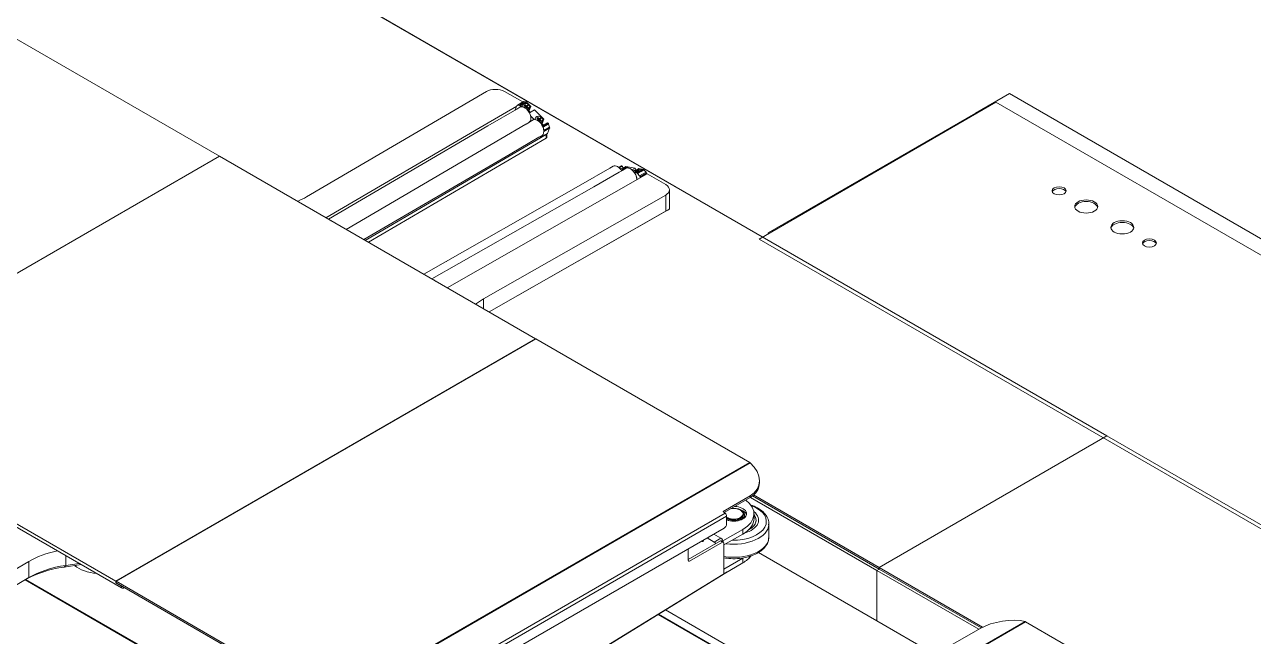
# Model space of a CAD drawing. Header units: millimetres. Extents: x -5 to 1510635, y -6 to 71285.
# Drawn here: x 1274193 to 1276119, y 12401 to 13359 of the extents above; entities that cross this region are included whole.
import ezdxf

# ---------------------------------------------------------------- set-up
doc = ezdxf.new("R2010")
doc.units = ezdxf.units.MM
doc.header["$LTSCALE"] = 1000
doc.linetypes.add('HIDDEN', pattern=[0.375, 0.25, -0.125])
doc.linetypes.add('PHANTOM', pattern=[2.5, 1.25, -0.25, 0.25, -0.25, 0.25, -0.25])
for name, color, linetype in [('2', 42, 'Continuous'), ('MP-3', 3, 'Continuous'), ('MP-4', 4, 'HIDDEN'), ('MP-RO-40020', 7, 'Continuous')]:
    doc.layers.add(name, color=color, linetype=linetype)

msp = doc.modelspace()

# ---------------------------------------------------------------- linework, layer by layer
at = {"layer": '2', "color": 6, "linetype": 'PHANTOM'}
msp.add_arc((1275218.259, 12212.212), 3135.026, 146.209252, 107.895356, dxfattribs=at)
at = {"layer": 'MP-3', "color": 0, "linetype": 'Continuous', "lineweight": 15}
for p, q in [((1274498.425, 13152.98), (1274162.94, 13346.672)), ((1274634.998, 13089.382), (1274916.934, 13254.298)), ((1274945.218, 13254.405), (1274974.093, 13237.951)), ((1274913.312, 13201.476), (1274964.353, 13231.332)), ((1274964.707, 13232.247), (1274962.124, 13225.577)), ((1274969.524, 13229.906), (1274964.326, 13226.865)), ((1274974.87, 13238.405), (1274965.035, 13232.652)), ((1274975.278, 13238.501), (1274965.443, 13232.749)), ((1274968.936, 13232.627), (1274965.443, 13232.749)), ((1274968.936, 13232.627), (1274973.16, 13235.098)), ((1274974.248, 13234.532), (1274970.024, 13232.061)), ((1274971.72, 13230.387), (1274970.024, 13232.061)), ((1274974.546, 13235.909), (1274978.77, 13238.38)), ((1274975.278, 13238.501), (1274978.77, 13238.38)), ((1274979.859, 13237.814), (1274975.635, 13235.343)), ((1274975.691, 13233.093), (1274977.096, 13233.914)), ((1274977.698, 13231.111), (1274975.691, 13233.093)), ((1274976.31, 13232.482), (1274976.609, 13232.657)), ((1274976.374, 13229.365), (1274977.211, 13229.854)), ((1274976.609, 13232.657), (1274977.096, 13233.914)), ((1274976.609, 13232.657), (1274978.616, 13230.676)), ((1274977.096, 13233.914), (1274979.103, 13231.933)), ((1274977.211, 13229.854), (1274977.698, 13231.111)), ((1274979.035, 13229.791), (1274977.347, 13228.803)), ((1274978.616, 13230.676), (1274979.103, 13231.933)), ((1274978.616, 13230.676), (1274980.723, 13231.909)), ((1274981.042, 13227.81), (1274979.035, 13229.791)), ((1274979.103, 13231.933), (1274981.21, 13233.166)), ((1274986.661, 13231.097), (1274979.859, 13237.814)), ((1274979.953, 13229.355), (1274980.44, 13230.613)), ((1274979.953, 13229.355), (1274981.341, 13227.985)), ((1274982.548, 13231.845), (1274980.44, 13230.613)), ((1274980.44, 13230.613), (1274982.447, 13228.631)), ((1274980.723, 13231.909), (1274981.21, 13233.166)), ((1274980.723, 13231.909), (1274981.442, 13231.199)), ((1274981.21, 13233.166), (1274982.548, 13231.845)), ((1274984.105, 13224.497), (1274986.661, 13231.097)), ((1274985.118, 13230.194), (1274986.661, 13231.097)), ((1274964.326, 13226.865), (1274919.368, 13200.567)), ((1274982.447, 13228.631), (1274981.042, 13227.81)), ((1274982.096, 13225.095), (1274981.398, 13225.498)), ((1274983.383, 13224.075), (1274984.105, 13224.497)), ((1274984.319, 13220.788), (1274992.346, 13225.484)), ((1274984.744, 13222.564), (1274984.591, 13222.475)), ((1274989.922, 13209.764), (1274984.724, 13206.724)), ((1274985.715, 13221.605), (1274984.744, 13222.564)), ((1274984.747, 13228.301), (1274984.869, 13228.616)), ((1274991.949, 13210.413), (1274986.046, 13216.241)), ((1275007.059, 13210.956), (1274992.346, 13225.484)), ((1274995.988, 13209.737), (1274998.096, 13210.97)), ((1274996.089, 13212.951), (1274997.494, 13213.773)), ((1274998.096, 13210.97), (1274996.089, 13212.951)), ((1274996.708, 13212.341), (1274997.007, 13212.516)), ((1274996.78, 13209.228), (1274997.609, 13209.713)), ((1274997.007, 13212.516), (1274997.494, 13213.773)), ((1274997.007, 13212.516), (1274999.014, 13210.535)), ((1274997.494, 13213.773), (1274999.501, 13211.792)), ((1274997.609, 13209.713), (1274998.096, 13210.97)), ((1274999.433, 13209.649), (1274997.745, 13208.662)), ((1274999.014, 13210.535), (1274999.501, 13211.792)), ((1274999.014, 13210.535), (1275001.121, 13211.768)), ((1275001.44, 13207.668), (1274999.433, 13209.649)), ((1274999.501, 13211.792), (1275001.608, 13213.025)), ((1275000.351, 13209.214), (1275000.838, 13210.471)), ((1275002.946, 13211.704), (1275000.838, 13210.471)), ((1275000.838, 13210.471), (1275002.845, 13208.49)), ((1275001.121, 13211.768), (1275001.608, 13213.025)), ((1275001.121, 13211.768), (1275001.84, 13211.057)), ((1275001.608, 13213.025), (1275002.946, 13211.704)), ((1275004.504, 13204.356), (1275007.059, 13210.956)), ((1275005.516, 13210.052), (1275007.059, 13210.956)), ((1274665.499, 13056.519), (1274913.312, 13201.476)), ((1274919.368, 13200.567), (1274669.328, 13054.308)), ((1274978.897, 13203.308), (1274939.766, 13180.426)), ((1274984.303, 13206.477), (1274979.104, 13203.436)), ((1275000.351, 13209.214), (1275001.739, 13207.844)), ((1275002.845, 13208.49), (1275001.44, 13207.668)), ((1275002.494, 13204.954), (1275001.796, 13205.357)), ((1275003.781, 13203.933), (1275004.504, 13204.356)), ((1275004.717, 13200.647), (1275012.744, 13205.342)), ((1275005.142, 13202.422), (1275004.989, 13202.333)), ((1275006.113, 13201.463), (1275005.142, 13202.422)), ((1275005.146, 13208.16), (1275005.267, 13208.474)), ((1275005.181, 13199.686), (1275013.528, 13204.569)), ((1275014.331, 13203.267), (1275005.77, 13198.259)), ((1275006.928, 13193.049), (1275015.959, 13198.332)), ((1275016.007, 13197.056), (1275006.953, 13191.76)), ((1275013.528, 13204.569), (1275012.744, 13205.342)), ((1275012.801, 13188.777), (1275016.007, 13197.056)), ((1275014.331, 13203.267), (1275015.959, 13198.332)), ((1274939.766, 13180.426), (1274696.923, 13038.376)), ((1274727.079, 13020.966), (1275010.723, 13186.882)), ((1275010.723, 13181.166), (1274731.996, 13018.127)), ((1274953.903, 13156.257), (1274998.861, 13182.555)), ((1274998.861, 13182.555), (1275004.06, 13185.595)), ((1275000.633, 13183.591), (1275001.142, 13183.088)), ((1275002.638, 13182.619), (1275012.473, 13188.372)), ((1275002.966, 13183.025), (1275012.801, 13188.777)), ((1275002.966, 13183.025), (1275003.933, 13185.521)), ((1275010.723, 13181.166), (1275010.723, 13186.882)), ((1275011.588, 13182.383), (1275011.588, 13187.854)), ((1273840.815, 12773.309), (1274498.425, 13152.98)), ((1273840.957, 12773.227), (1274498.566, 13152.898)), ((1274993.965, 12866.879), (1274498.566, 13152.898)), ((1274724.832, 13022.263), (1274953.903, 13156.257)), ((1275110.248, 13134.162), (1275064.908, 13108.333)), ((1275115.725, 13137.291), (1275110.458, 13134.29)), ((1275128.727, 13137.686), (1275124.531, 13135.295)), ((1275129.237, 13137.764), (1275124.686, 13135.171)), ((1275130.01, 13137.639), (1275125.089, 13134.835)), ((1275127.509, 13132.777), (1275127.468, 13132.8)), ((1275129.237, 13137.764), (1275130.01, 13137.639)), ((1275129.772, 13131.949), (1275131.908, 13133.165)), ((1275129.927, 13133.486), (1275131.351, 13134.297)), ((1275131.908, 13133.165), (1275129.927, 13133.486)), ((1275130.01, 13137.639), (1275130.741, 13134.875)), ((1275135.858, 13134.031), (1275130.591, 13131.03)), ((1275133.228, 13132.952), (1275131.093, 13131.735)), ((1275131.351, 13134.297), (1275133.331, 13133.976)), ((1275131.639, 13133.209), (1275131.351, 13134.297)), ((1275132.13, 13132.326), (1275131.908, 13133.165)), ((1275133.801, 13132.859), (1275133.228, 13132.952)), ((1275133.331, 13133.976), (1275135.466, 13135.193)), ((1275133.619, 13132.888), (1275133.331, 13133.976)), ((1275135.621, 13136.731), (1275134.057, 13135.839)), ((1275136.786, 13134.979), (1275134.651, 13133.763)), ((1275134.651, 13133.763), (1275135.224, 13133.67)), ((1275134.748, 13133.399), (1275134.651, 13133.763)), ((1275135.466, 13135.193), (1275136.786, 13134.979)), ((1275135.688, 13134.354), (1275135.466, 13135.193)), ((1275135.621, 13136.731), (1275150.143, 13134.379)), ((1275150.143, 13134.379), (1275145.223, 13131.575)), ((1275150.143, 13134.379), (1275150.875, 13131.616)), ((1275155.754, 13133.471), (1275154.19, 13132.58)), ((1275155.754, 13133.471), (1275162.469, 13132.384)), ((1274855.317, 12946.928), (1275168.777, 13125.555)), ((1275124.898, 13127.785), (1275085.042, 13105.073)), ((1275130.164, 13130.787), (1275124.898, 13127.785)), ((1275128.834, 13130.538), (1275129.53, 13130.425)), ((1275131.093, 13131.735), (1275129.772, 13131.949)), ((1275132.1, 13132.438), (1275132.276, 13132.409)), ((1275147.642, 13129.517), (1275147.602, 13129.54)), ((1275148.968, 13127.279), (1275152.505, 13126.706)), ((1275149.906, 13128.689), (1275152.041, 13129.906)), ((1275151.226, 13128.475), (1275149.906, 13128.689)), ((1275150.061, 13130.226), (1275151.484, 13131.038)), ((1275152.041, 13129.906), (1275150.061, 13130.226)), ((1275153.361, 13129.692), (1275151.226, 13128.475)), ((1275151.484, 13131.038), (1275153.464, 13130.717)), ((1275151.772, 13129.949), (1275151.484, 13131.038)), ((1275152.263, 13129.066), (1275152.041, 13129.906)), ((1275152.233, 13129.179), (1275152.41, 13129.15)), ((1275152.505, 13126.706), (1275156.784, 13129.145)), ((1275155.341, 13129.372), (1275153.361, 13129.692)), ((1275153.464, 13130.717), (1275155.599, 13131.934)), ((1275153.752, 13129.629), (1275153.464, 13130.717)), ((1275157.858, 13128.462), (1275153.579, 13126.023)), ((1275157.026, 13122.139), (1275153.579, 13126.023)), ((1275156.92, 13131.72), (1275154.785, 13130.503)), ((1275154.785, 13130.503), (1275156.765, 13130.183)), ((1275155.073, 13129.415), (1275154.785, 13130.503)), ((1275154.896, 13129.444), (1275155.043, 13129.527)), ((1275156.765, 13130.183), (1275155.341, 13129.372)), ((1275155.599, 13131.934), (1275156.92, 13131.72)), ((1275155.822, 13131.094), (1275155.599, 13131.934)), ((1275157.026, 13122.139), (1275166.99, 13127.817)), ((1275167.716, 13126.47), (1275157.752, 13120.792)), ((1275157.752, 13120.792), (1275158.102, 13119.472)), ((1275158.189, 13129.945), (1275162.469, 13132.384)), ((1275163.543, 13131.701), (1275159.263, 13129.262)), ((1275163.543, 13131.701), (1275166.99, 13127.817)), ((1275167.716, 13126.47), (1275168.066, 13125.15)), ((1275198.065, 13108.424), (1275168.777, 13125.555)), ((1275064.908, 13108.333), (1274818.734, 12968.049)), ((1275085.042, 13105.073), (1274831.576, 12960.634)), ((1275203.83, 13070.143), (1275203.83, 13100.312)), ((1274912.236, 12929.318), (1275197.88, 13092.094)), ((1275197.88, 13092.094), (1275197.88, 13066.783)), ((1275197.88, 13066.783), (1274921.004, 12909.003)), ((1275203.182, 13069.752), (1274921.05, 12908.977)), ((1274912.236, 12914.066), (1274912.236, 12929.318)), ((1274993.965, 12866.879), (1274336.356, 12487.208)), ((1274994.106, 12866.798), (1274336.497, 12487.127)), ((1274993.965, 12866.716), (1274993.965, 12866.879)), ((1274994.106, 12866.798), (1275329.591, 12673.105)), ((1273840.957, 12773.227), (1274336.356, 12487.208)), ((1275329.591, 12673.105), (1274671.982, 12293.434)), ((1275330.359, 12672.544), (1274672.751, 12292.874)), ((1275330.359, 12672.544), (1275330.124, 12672.742)), ((1275344.768, 12641.902), (1275344.768, 12644.607)), ((1275287.697, 12596.495), (1275330.124, 12620.99)), ((1275289.545, 12594.857), (1275330.124, 12618.285)), ((1275330.124, 12618.285), (1275330.124, 12620.99)), ((1275291.011, 12593.557), (1274788.966, 12303.7)), ((1275291.011, 12593.557), (1275287.697, 12596.495)), ((1275315.133, 12598.374), (1275314.779, 12598.578)), ((1274344.982, 12476.92), (1274143.457, 12593.271)), ((1275293.213, 12588.973), (1274791.167, 12299.117)), ((1275293.213, 12576.581), (1275293.213, 12588.973)), ((1275319.526, 12591.026), (1275319.526, 12592.251)), ((1275321.366, 12589.597), (1275321.366, 12590.903)), ((1275336.242, 12585.514), (1275336.242, 12592.863)), ((1275359.526, 12556.278), (1275359.526, 12576.865)), ((1275289.677, 12570.457), (1274794.702, 12284.684)), ((1275284.374, 12554.692), (1275273.372, 12561.044)), ((1275287.596, 12550.428), (1275318.668, 12568.368)), ((1275288.97, 12543.873), (1275318.668, 12561.02)), ((1275318.668, 12561.02), (1275318.668, 12568.368)), ((1275233.109, 12521.011), (1275283.667, 12550.201)), ((1275233.109, 12537.797), (1275233.109, 12519.786)), ((1275235.23, 12518.562), (1275286.849, 12548.364)), ((1275273.767, 12548.568), (1275262.765, 12554.92)), ((1275273.767, 12548.568), (1275284.374, 12554.692)), ((1275286.849, 12548.364), (1275283.667, 12550.201)), ((1275288.349, 12548.512), (1275285.167, 12550.35)), ((1275288.97, 12499.585), (1275288.97, 12547.139)), ((1274199.924, 12518.065), (1273917.987, 12353.148)), ((1274199.924, 12492.753), (1274199.924, 12518.065)), ((1274257.83, 12527.238), (1274257.83, 12511.963)), ((1275233.109, 12519.786), (1275235.23, 12518.562)), ((1275288.97, 12505.988), (1275318.668, 12523.134)), ((1275318.668, 12515.786), (1275318.668, 12523.134)), ((1274255.345, 12509.39), (1274281.925, 12513.326)), ((1274255.345, 12509.39), (1274257.83, 12511.963)), ((1274257.83, 12511.963), (1274278.887, 12515.081)), ((1275294.34, 12501.739), (1274791.167, 12194.004)), ((1274791.167, 12192.144), (1275289.469, 12498.927)), ((1275289.469, 12498.927), (1275318.668, 12515.786)), ((1273917.987, 12327.837), (1274199.924, 12492.753)), ((1274336.356, 12484.595), (1274336.356, 12487.208)), ((1274336.497, 12484.677), (1274336.356, 12484.595)), ((1274336.356, 12484.595), (1274344.982, 12479.615)), ((1274336.497, 12487.127), (1274671.982, 12293.434)), ((1274336.497, 12487.127), (1274336.497, 12484.514)), ((1274336.497, 12484.514), (1274671.982, 12290.822)), ((1274344.982, 12476.92), (1274344.982, 12479.615)), ((1275103.331, 12044.279), (1275760.939, 12423.949)), ((1275104.099, 12043.951), (1275761.708, 12423.622)), ((1275761.176, 12423.874), (1275760.939, 12423.949)), ((1276097.193, 12229.93), (1275761.708, 12423.622)), ((1275648.039, 12388.452), (1275690.465, 12412.947))]:
    msp.add_line(p, q, dxfattribs=at)
for centre, radius, start, end in [((1274765.45, 13591.783), 412.757, 300.213711, 300.436715), ((1275234.688, 12995.272), 153.761, 119.375627, 119.978185)]:
    msp.add_arc(centre, radius, start, end, dxfattribs=at)
for centre, major_axis, ratio, start_param, end_param in [((1274931.169, 13246.187), (20, 0), 0.57735031, 0.79193092, 2.36272725), ((1274966.045, 13230.926), (1.01, -1.726), 0.58110959, 2.78923896, 3.57463712), ((1274969.537, 13230.804), (-1.01, 1.726), 0.58110959, 5.14543345, 5.93083161), ((1274976.593, 13217.821), (7.069, -12.084), 0.58110959, 0.19640211, 3.14159265), ((1274979.069, 13230.862), (5.828, -2.257), 0.73870304, 2.76886147, 3.72334572), ((1274979.069, 13230.862), (-5.8, 2.246), 0.73870304, 0, 0.58303047), ((1274973.761, 13233.275), (-1.01, 1.726), 0.58110959, 5.14543345, 5.93083161), ((1274979.069, 13230.862), (-5.8, 2.246), 0.73870304, 2.11435108, 6.28318531), ((1274979.069, 13230.862), (-5.828, 2.257), 0.73870304, 5.59328324, 5.91045413), ((1274975.148, 13234.086), (-1.01, 1.726), 0.58110959, 5.14543345, 5.93083161), ((1274975.88, 13236.679), (1.01, -1.726), 0.58110959, 2.78923896, 3.14159265), ((1274979.069, 13230.862), (-5.828, 2.257), 0.73870304, 3.48657409, 5.59328324), ((1274979.372, 13236.557), (-1.01, 1.726), 0.58110959, 5.14543345, 5.93083161), ((1274976.804, 13217.945), (6.917, -11.825), 0.58110959, 0.04739188, 2.0038408), ((1274981.37, 13220.615), (3.029, -5.179), 0.58110959, 1.34558476, 2.46124951), ((1274978.947, 13230.548), (-5.8, 2.246), 0.73870304, 2.18097818, 3.14159265), ((1274982.072, 13221.026), (-2.525, 4.316), 0.58110959, 4.44109833, 5.48792327), ((1274985.109, 13223.507), (-0.757, 1.295), 0.58110959, 0.43304447, 2.0038408), ((1274996.991, 13197.68), (-7.069, 12.084), 0.58110959, 3.14159265, 6.28318531), ((1274999.467, 13210.721), (5.828, -2.257), 0.73870304, 0.34498144, 3.69985311), ((1274999.467, 13210.721), (-5.8, 2.246), 0.73870304, 0, 0.55964348), ((1274999.467, 13210.721), (-5.8, 2.246), 0.73870304, 2.11435108, 6.28318531), ((1274986.173, 13191.352), (-7.069, 12.084), 0.58110959, 0, 0.03000534), ((1274991.793, 13194.639), (-7.069, 12.084), 0.58110959, 0, 0.03000542), ((1274997.202, 13197.803), (-6.917, 11.825), 0.58110959, 3.9263292, 5.49844105), ((1275001.768, 13200.474), (3.029, -5.179), 0.58110959, 1.34558476, 2.46124951), ((1274999.345, 13210.406), (-5.8, 2.246), 0.73870304, 2.18097818, 3.14159265), ((1275002.47, 13200.885), (-2.525, 4.316), 0.58110959, 4.44109833, 5.48792327), ((1275005.507, 13203.365), (-0.757, 1.295), 0.58110959, 0.43304447, 2.0038408), ((1275013.041, 13203.312), (-1.01, 1.726), 0.58110959, 4.36003529, 5.14543345), ((1275014.669, 13198.377), (1.01, -1.726), 0.58110959, 0.43304447, 1.21844263), ((1275001.629, 13184.346), (-1.01, 1.726), 0.58110959, 2.0038408, 3.57463712), ((1275008.588, 13188.99), (-2.837, 1.366), 0.71343695, 2.69369232, 3.22712122), ((1275008.588, 13182.383), (-3, 0), 0.57735031, 2.36272725, 3.14159265), ((1275011.463, 13190.098), (-1.01, 1.726), 0.58110959, 3.14159265, 3.57463712), ((1275117.389, 13122.126), (-6.932, 12.164), 0.57356636, 0, 0.030603), ((1275122.656, 13125.127), (-6.932, 12.164), 0.57356636, 4.78463063, 6.28318531), ((1275122.87, 13125.249), (-6.783, 11.903), 0.57356636, 4.78770643, 5.51853561), ((1275127.496, 13127.885), (2.971, -5.213), 0.57356636, -3.91725512, -3.77028549), ((1275133.279, 13133.464), (-6.013, -1.591), 0.34378067, 2.88808752, 5.99721019), ((1275129.717, 13135.949), (0.99, -1.738), 0.57356636, 2.70850532, 3.14159265), ((1275133.279, 13133.464), (-6.042, -1.599), 0.34378067, 2.88505597, 4.49315428), ((1275142.789, 13121.868), (6.932, -12.164), 0.57356636, 0.80901089, 3.14159265), ((1275143.003, 13121.989), (6.783, -11.903), 0.57356636, 0.77891856, 2.70850532), ((1275153.413, 13130.205), (-6.013, -1.591), 0.34378067, 0.5702274, 5.99721019), ((1275153.413, 13130.205), (-6.042, -1.599), 0.34378067, 2.38644513, 4.49315428), ((1275133.279, 13133.464), (-6.013, -1.591), 0.34378067, 0.5702274, 1.10071039), ((1275133.279, 13133.464), (-6.042, -1.599), 0.34378067, 0.58019963, 1.09649689), ((1275147.629, 13124.626), (2.971, -5.213), 0.57356636, -3.91725512, -3.7702855), ((1275153.413, 13130.205), (6.042, 1.599), 0.34378067, 3.72714406, 5.21086689), ((1275152.985, 13124.89), (-0.99, 1.738), 0.57356636, 5.06469981, 5.85009797), ((1275153.413, 13130.205), (6.042, 1.599), 0.34378067, -1.07231842, -0.75514753), ((1275157.265, 13127.329), (-0.99, 1.738), 0.57356636, 5.06469981, 5.85009797), ((1275156.432, 13121.006), (0.99, -1.738), 0.57356636, 1.13770899, 1.92310715), ((1275158.67, 13128.13), (-0.99, 1.738), 0.57356636, 5.06469981, 5.85009797), ((1275162.949, 13130.568), (-0.99, 1.738), 0.57356636, 5.06469981, 5.85009797), ((1275166.396, 13126.684), (-0.99, 1.738), 0.57356636, 4.27930164, 5.06469981), ((1275183.83, 13100.312), (-20, 0), 0.57735031, 2.34966189, 3.92045822), ((1274546.034, 13140.078), (125, 0), 0.57735031, -0.92880182, -0.77886541), ((1275183.83, 13058.671), (-20, -11.471), 0.00282862, 2.88470345, 3.931901), ((1274673.546, 13040.556), (-7.069, 12.084), 0.58110959, 5.3463792, 5.62955432), ((1274861.174, 12976.12), (-6.932, 12.164), 0.57356636, 0, 0.03060875), ((1274835.757, 12946.904), (-6.932, 12.164), 0.57356636, 5.36597705, 5.64915227), ((1275000.045, 12877.955), (-125, 0), 0.57735031, -0.79193076, -0.64199435), ((1275329.591, 12669.676), (-2.1, 3.637), 0.57735029, -0.96564421, -0.78539826), ((1275294.768, 12652.342), (-48.825, 15.443), 0.69790169, 2.57345397, 4.13756826), ((1275294.768, 12649.637), (-48.825, 15.443), 0.69790169, 2.57345397, 3.35885206), ((1275276.242, 12592.863), (-60, 0), 0.57735031, 2.35619457, 3.81066298), ((1275304.526, 12592.251), (-15, 0), 0.57735031, -0.38031693, -0.25570726), ((1275304.526, 12592.659), (14.5, 0), 0.57735031, 2.7682995, 2.95546244), ((1275290.243, 12590.688), (2.1, -3.637), 0.57735029, 0.78539807, 2.09439501), ((1275304.526, 12592.863), (-20, 0), 0.57735031, 0.96953249, 4.63695008), ((1275304.526, 12592.251), (-15, 0), 0.57735031, 0.71629008, 3.92699093), ((1275304.526, 12592.659), (14.5, 0), 0.57735031, 0, 1.94408964), ((1275304.526, 12589.597), (20, 0), 0.57735031, 0.14189704, 1.80481529), ((1275304.526, 12580.862), (-51.017, 0), 0.57735031, 1.52280515, 4.14424775), ((1275304.526, 12590.903), (16.84, 0), 0.57735031, 5.12129736, 7.2212932), ((1275304.526, 12582.902), (-39, 0), 0.57735031, 2.01050258, 3.77514149), ((1275289.677, 12574.54), (-2.5, -4.33), 0.5773502, 0.78539818, 2.35619451), ((1275304.526, 12576.865), (-55, 0), 0.57735031, 1.34952236, 3.10833184), ((1275304.526, 12592.659), (14.5, 0), 0.57735031, 3.81731505, 6.28318531), ((1275304.526, 12591.026), (-15, 0), 0.57735031, 0.71629008, 3.14159265), ((1275304.526, 12590.903), (16.84, 0), 0.57735031, 3.97571261, 4.3034806), ((1275276.242, 12585.514), (-60, 0), 0.57735031, 2.35619457, 3.14159265), ((1275304.526, 12589.597), (16.84, 0), 0.57735031, 5.82419803, 6.28318531), ((1275304.526, 12582.902), (-35, 0), 0.57735031, 2.29931557, 3.57826583), ((1275304.526, 12582.902), (35, 0), 0.57735031, 5.44090822, 6.28318531), ((1275304.526, 12582.902), (35, 0), 0.57735031, 0, 0.43667318), ((1275304.526, 12576.865), (-55, 0), 0.57735031, 3.10833184, 3.14159265), ((1275304.526, 12556.278), (-55, 0), 0.57735031, 1.28403989, 3.10833184), ((1275304.526, 12556.278), (-55, 0), 0.57735031, 3.10833184, 3.14159265), ((1275255.029, 12552.446), (1.65, -2.858), 0.57735029, 5.26282358, 6.28318531), ((1275255.029, 12552.446), (1.65, -2.858), 0.57735029, 0, 1.02036173), ((1275273.767, 12544.485), (2.5, -4.33), 0.57735029, 1.57079619, 2.35619439), ((1275283.667, 12547.751), (-1.5, -2.598), 0.5773502, 3.14159265, 3.92699083), ((1275284.374, 12550.609), (-2.5, 4.33), 0.57735029, 3.9755379, 5.49778705), ((1275286.849, 12545.914), (-1.5, -2.598), 0.5773502, 2.35619451, 3.92699083), ((1274288.887, 12467.368), (-125, 0), 0.57735031, 5.07433223, 5.5043199), ((1275235.23, 12521.011), (1.5, 2.598), 0.5773502, 2.35619451, 3.92699083), ((1275276.242, 12540.28), (-60, 0), 0.57735031, 2.35619457, 2.74574249), ((1274288.887, 12433.892), (-135, 0), 0.57735031, 4.96347845, 5.47805193), ((1274288.887, 12442.057), (-125, 0), 0.57735031, 4.96347845, 5.5043199), ((1274314.93, 12528.972), (-52.5, 0), 0.57735031, 0.60204023, 1.41285393), ((1274347.811, 12478.553), (-4, 0), 0.57735031, 0.78539824, 2.18028877), ((1274383.873, 12458.549), (-6.25, 10.825), 0.57735029, 0.92182116, 0.9695327), ((1275725.821, 12403.474), (49.853, 9.332), 0.41075441, 0.71533834, 2.27945262), ((1275761.708, 12420.193), (-2.1, 3.637), 0.57735029, -0.78539826, -0.60515231)]:
    msp.add_ellipse(centre, major_axis=major_axis, ratio=ratio, start_param=start_param, end_param=end_param, dxfattribs=at)
for points, knots in [([(1274985.118, 13230.194), (1274984.801, 13229.876), (1274984.483, 13229.561), (1274983.84, 13228.94), (1274983.516, 13228.634), (1274983.037, 13228.203), (1274982.885, 13228.069), (1274982.733, 13227.939)], [0, 0, 0, 0, 0.125, 0.125, 0.25, 0.25, 0.306938881, 0.306938881, 0.306938881, 0.306938881]), ([(1275005.516, 13210.052), (1275005.199, 13209.734), (1275004.881, 13209.419), (1275004.238, 13208.799), (1275003.914, 13208.493), (1275003.435, 13208.061), (1275003.284, 13207.928), (1275003.131, 13207.797)], [0, 0, 0, 0, 0.125, 0.125, 0.25, 0.25, 0.306938881, 0.306938881, 0.306938881, 0.306938881]), ([(1275131.495, 13132.055), (1275131.698, 13132.206), (1275131.89, 13132.384), (1275132.209, 13132.73), (1275132.341, 13132.892), (1275132.592, 13133.225), (1275132.711, 13133.397), (1275133.056, 13133.928), (1275133.268, 13134.298), (1275133.675, 13135.057), (1275133.869, 13135.445), (1275134.057, 13135.839)], [0.541724941, 0.541724941, 0.541724941, 0.541724941, 0.625, 0.625, 0.6875, 0.6875, 0.75, 0.75, 0.875, 0.875, 1, 1, 1, 1]), ([(1275151.628, 13128.796), (1275151.832, 13128.947), (1275152.023, 13129.124), (1275152.342, 13129.471), (1275152.475, 13129.632), (1275152.725, 13129.965), (1275152.845, 13130.138), (1275153.189, 13130.668), (1275153.402, 13131.039), (1275153.808, 13131.797), (1275154.002, 13132.186), (1275154.19, 13132.58)], [0.541724941, 0.541724941, 0.541724941, 0.541724941, 0.625, 0.625, 0.6875, 0.6875, 0.75, 0.75, 0.875, 0.875, 1, 1, 1, 1]), ([(1275359.02, 12575.616), (1275359.231, 12577.21), (1275359.715, 12581.29), (1275356.772, 12588.562), (1275350.818, 12596.017), (1275342.135, 12602.198), (1275335.047, 12605.263), (1275331.339, 12606.526)], [0, 0, 0, 0, 0.078872522, 0.235988512, 0.393913621, 0.558658802, 0.713025919, 0.713025919, 0.713025919, 0.713025919]), ([(1275342.382, 12531.535), (1275344.302, 12532.721), (1275349.011, 12535.706), (1275355.115, 12541.989), (1275358.981, 12549.199), (1275359.028, 12553.319), (1275359.02, 12555.029)], [0, 0, 0, 0, 0.18109519, 0.52628441, 0.83186528, 1, 1, 1, 1]), ([(1275288.887, 12523.775), (1275292.406, 12523.147), (1275300.604, 12522.207), (1275313.671, 12522.516), (1275327.034, 12524.907), (1275336.706, 12528.443), (1275341.091, 12530.823), (1275342.382, 12531.535)], [0.546738481, 0.546738481, 0.546738481, 0.546738481, 0.63344317, 0.742870967, 0.852504908, 0.962664307, 1, 1, 1, 1]), ([(1275328.09, 12524.729), (1275328.094, 12524.727), (1275328.099, 12524.724), (1275328.407, 12524.559), (1275328.815, 12524.719), (1275329.483, 12525.45), (1275329.748, 12525.881), (1275329.974, 12526.38)], [0.623201482, 0.623201482, 0.623201482, 0.623201482, 0.625, 0.625, 0.75, 0.75, 0.838157529, 0.838157529, 0.838157529, 0.838157529])]:
    msp.add_open_spline(points, degree=3, knots=knots, dxfattribs=at)
at = {"layer": 'MP-4', "color": 1, "linetype": 'Continuous', "lineweight": 15}
for p, q in [((1273980.115, 13817.2), (1275889.304, 12714.929)), ((1275349.394, 13026.203), (1273982.822, 13815.193)), ((1275683.533, 13220.587), (1275736.566, 13251.206)), ((1276289.352, 12932.055), (1275736.566, 13251.206)), ((1275344.121, 13023.158), (1275715.352, 13237.489)), ((1275715.352, 13237.489), (1276413.095, 12834.647)), ((1275358.263, 13032.793), (1275683.533, 13220.587)), ((1275684.805, 13219.852), (1275683.533, 13220.587)), ((1275683.533, 13220.587), (1275684.805, 13219.852)), ((1276376.497, 12427.116), (1275344.121, 13023.158)), ((1275358.263, 13032.793), (1275359.536, 13032.058)), ((1275358.263, 13031.323), (1275358.263, 13032.793)), ((1275889.304, 12714.929), (1275532.215, 12508.764)), ((1275889.304, 12714.929), (1275532.215, 12508.764)), ((1277798.492, 11612.659), (1275889.304, 12714.929)), ((1275528.679, 12504.11), (1275330.52, 12618.517)), ((1275532.215, 12506.151), (1275333.788, 12620.713)), ((1275532.215, 12508.764), (1275335.658, 12622.246)), ((1275528.679, 12424.91), (1275343.134, 12532.034)), ((1275532.215, 12506.151), (1275528.679, 12504.11)), ((1275532.215, 12506.151), (1275528.679, 12504.11)), ((1275528.679, 12424.91), (1275528.679, 12504.11)), ((1275528.679, 12504.11), (1275688.521, 12411.825)), ((1275528.679, 12504.11), (1275528.679, 12424.91)), ((1275532.215, 12508.764), (1275532.215, 12506.151)), ((1275532.215, 12508.764), (1275694.47, 12415.086)), ((1275532.215, 12506.151), (1275532.215, 12508.764)), ((1275532.215, 12506.151), (1275692.083, 12413.851)), ((1274846.321, 12112.763), (1274194.079, 12489.335)), ((1274849.857, 12112.191), (1274195.344, 12490.075)), ((1275197.413, 12442.252), (1275466.329, 12286.993)), ((1275185.778, 12435.089), (1275327.154, 12353.466)), ((1275329.361, 12353.207), (1275186.629, 12435.613)), ((1275528.679, 12424.91), (1275616.943, 12373.95))]:
    msp.add_line(p, q, dxfattribs=at)
for centre, major_axis in [((1275814.347, 13098.684), (11, 0)), ((1275856.774, 13074.189), (18, 0)), ((1275913.342, 13041.529), (18, 0)), ((1275955.769, 13017.035), (11, 0))]:
    msp.add_ellipse(centre, major_axis=major_axis, ratio=0.57735031, dxfattribs=at)
for centre, major_axis, start_param, end_param in [((1275814.347, 13096.071), (11, 0), 0.2071828, 2.93440985), ((1275856.774, 13071.577), (18, 0), 0.12604132, 3.01555134), ((1275913.342, 13038.917), (18, 0), 0.12604132, 3.01555134), ((1275955.769, 13014.422), (11, 0), 0.2071828, 2.93440985)]:
    msp.add_ellipse(centre, major_axis=major_axis, ratio=0.57735031, start_param=start_param, end_param=end_param, dxfattribs=at)
at = {"layer": 'MP-RO-40020', "color": 7, "linetype": 'Continuous', "lineweight": 15}
msp.add_line((1274498.425, 13152.98), (1274498.425, 13152.816), dxfattribs=at)

doc.saveas('drawing.dxf')
